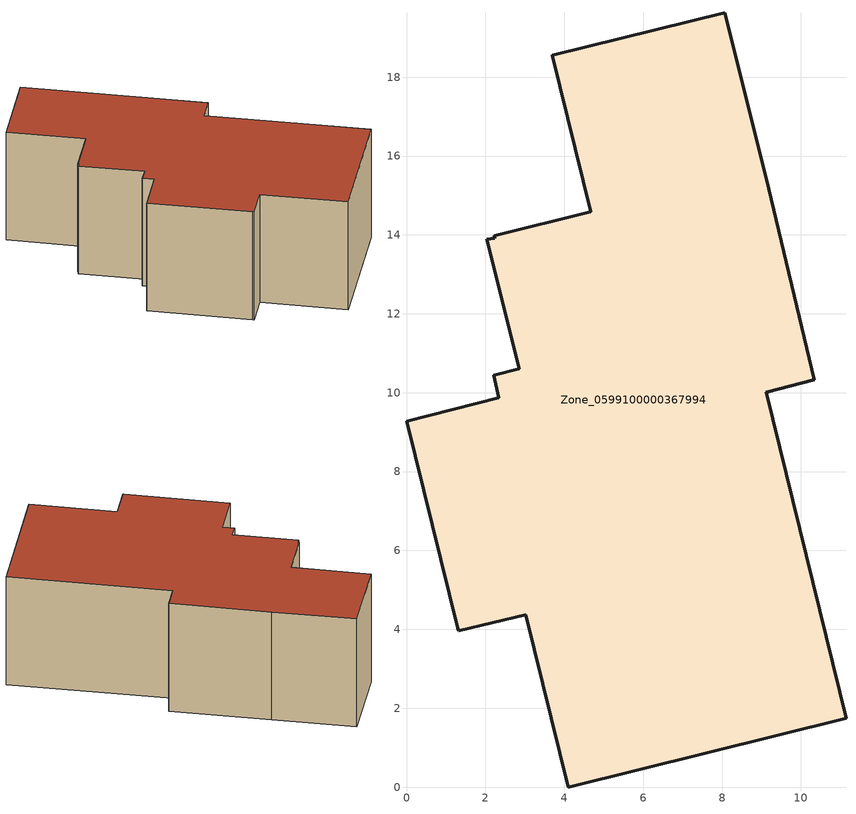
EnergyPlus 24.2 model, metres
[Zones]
Zone_0599100000367994
 floor ground (C_G): 1.32,3.96 1.3,4.03 0,9.27 2.34,9.87 2.21,10.45 2.86,10.6 2.04,13.89 2.24,13.92 2.22,13.98 4.67,14.59 3.7,18.55 8.07,19.63 9.11,15.43 10.34,10.32 9.12,10.01 11.14,1.75 4.1,0 3.02,4.37 z0
 wall outside (C_F): 2.21,10.45 2.34,9.87 0,9.27 1.3,4.03 1.32,3.96 3.02,4.37 4.1,0 11.14,1.75 9.12,10.01 10.34,10.32 9.11,15.43 8.07,19.63 3.7,18.55 4.67,14.59 2.22,13.98 2.24,13.92 2.04,13.89 2.86,10.6 2.21,10.45 z0:6.3
 roof outside (C_R): 1.3,4.03 1.32,3.96 3.02,4.37 4.1,0 11.14,1.75 9.12,10.01 10.34,10.32 9.11,15.43 8.07,19.63 3.7,18.55 4.67,14.59 2.22,13.98 2.24,13.92 2.04,13.89 2.86,10.6 2.21,10.45 2.34,9.87 0,9.27 z6.3
[BUILDING]
Pand.0599100000367994: North Axis=0; Terrain=City; Loads Convergence Tolerance Value=0.04; Temperature Convergence Tolerance Value=0.4; Solar Distribution=FullExterior; Maximum Number of Warmup Days=25; Minimum Number of Warmup Days=1
[Site:Location]
Rotterdam.The.Hague.AP_ZH_NLD Design_Conditions: Latitude=51.96; Longitude=4.45; Time Zone=1; Elevation=-4.5
[SITE:GROUNDTEMPERATURE:BUILDINGSURFACE]
18, 18, 18, 18, 18, 18, 18, 18, 18, 18, 18, 18
[MATERIAL] Thermal Absorptance=0.9; Solar Absorptance=0.7; Visible Absorptance=0.7
Name | Roughness | Thickness | Conductivity | Density | Specific Heat
G.D.1992-2005 | MediumSmooth | 0.15 | 0.06 | 540 | 1210
F.D.1992-2005 | Rough | 0.3 | 0.12 | 1920 | 840
R.D.1992-2005 | MediumRough | 0.2 | 0.08 | 1500 | 1000
[CONSTRUCTION]
C_G: G.D.1992-2005
C_F: F.D.1992-2005
C_R: R.D.1992-2005
[ZONE]
Zone_0599100000367994: Type=1; Multiplier=1; Ceiling Height=Autocalculate; Volume=Autocalculate; Floor Area=autocalculate; Part of Total Floor Area=Yes
[ZONEINFILTRATION:DESIGNFLOWRATE]
Infil_Zone_0599100000367994: Zone or ZoneList or Space or SpaceList=Zone_0599100000367994; Schedule=AlwaysOn; Design Flow Rate Calculation Method=Flow/Area; Flow Rate per Floor Area=0.0021; Constant Term Coefficient=1; Temperature Term Coefficient=0; Velocity Term Coefficient=0; Velocity Squared Term Coefficient=0
[HVACTEMPLATE:ZONE:IDEALLOADSAIRSYSTEM]
Zone_0599100000367994: Maximum Heating Supply Air Temperature=50; Minimum Cooling Supply Air Temperature=13; Maximum Heating Supply Air Humidity Ratio=0.0156; Minimum Cooling Supply Air Humidity Ratio=0.0077; Heating Limit=NoLimit; Cooling Limit=NoLimit; Dehumidification Control Type=ConstantSensibleHeatRatio; Cooling Sensible Heat Ratio=0.7; Dehumidification Setpoint=60; Humidification Control Type=None; Humidification Setpoint=30; Outdoor Air Method=None; Outdoor Air Flow Rate per Person=0.00944; Outdoor Air Flow Rate per Zone Floor Area=0; Outdoor Air Flow Rate per Zone=0; Demand Controlled Ventilation Type=None; Outdoor Air Economizer Type=NoEconomizer; Heat Recovery Type=None; Sensible Heat Recovery Effectiveness=0.7; Latent Heat Recovery Effectiveness=0.65
[ZONECONTROL:THERMOSTAT]
ThermostatControl_Zone_0599100000367994: Zone or ZoneList=Zone_0599100000367994; Control Type Schedule=DualSetpointControlType; Control 1=Thermostat_Zone_0599100000367994; Temperature Difference Between Cutout And Setpoint=0
[THERMOSTATSETPOINT:DUALSETPOINT]
Thermostat_Zone_0599100000367994: Heating Setpoint Temperature Schedule=HeatingSetpoint_Zone_0599100000367994; Cooling Setpoint Temperature Schedule=CoolingSetpoint_Zone_0599100000367994
[SCHEDULE:COMPACT]
HeatingSetpoint_Zone_0599100000367994: Through: 12/31, For: AllDays, Until: 24:00, 21
CoolingSetpoint_Zone_0599100000367994: Through: 12/31, For: AllDays, Until: 24:00, 24
DualSetpointControlType: Through: 12/31, For: AllDays, Until: 24:00, 4
AlwaysOn: Through: 12/31, For: AllDays, Until: 24:00, 1
